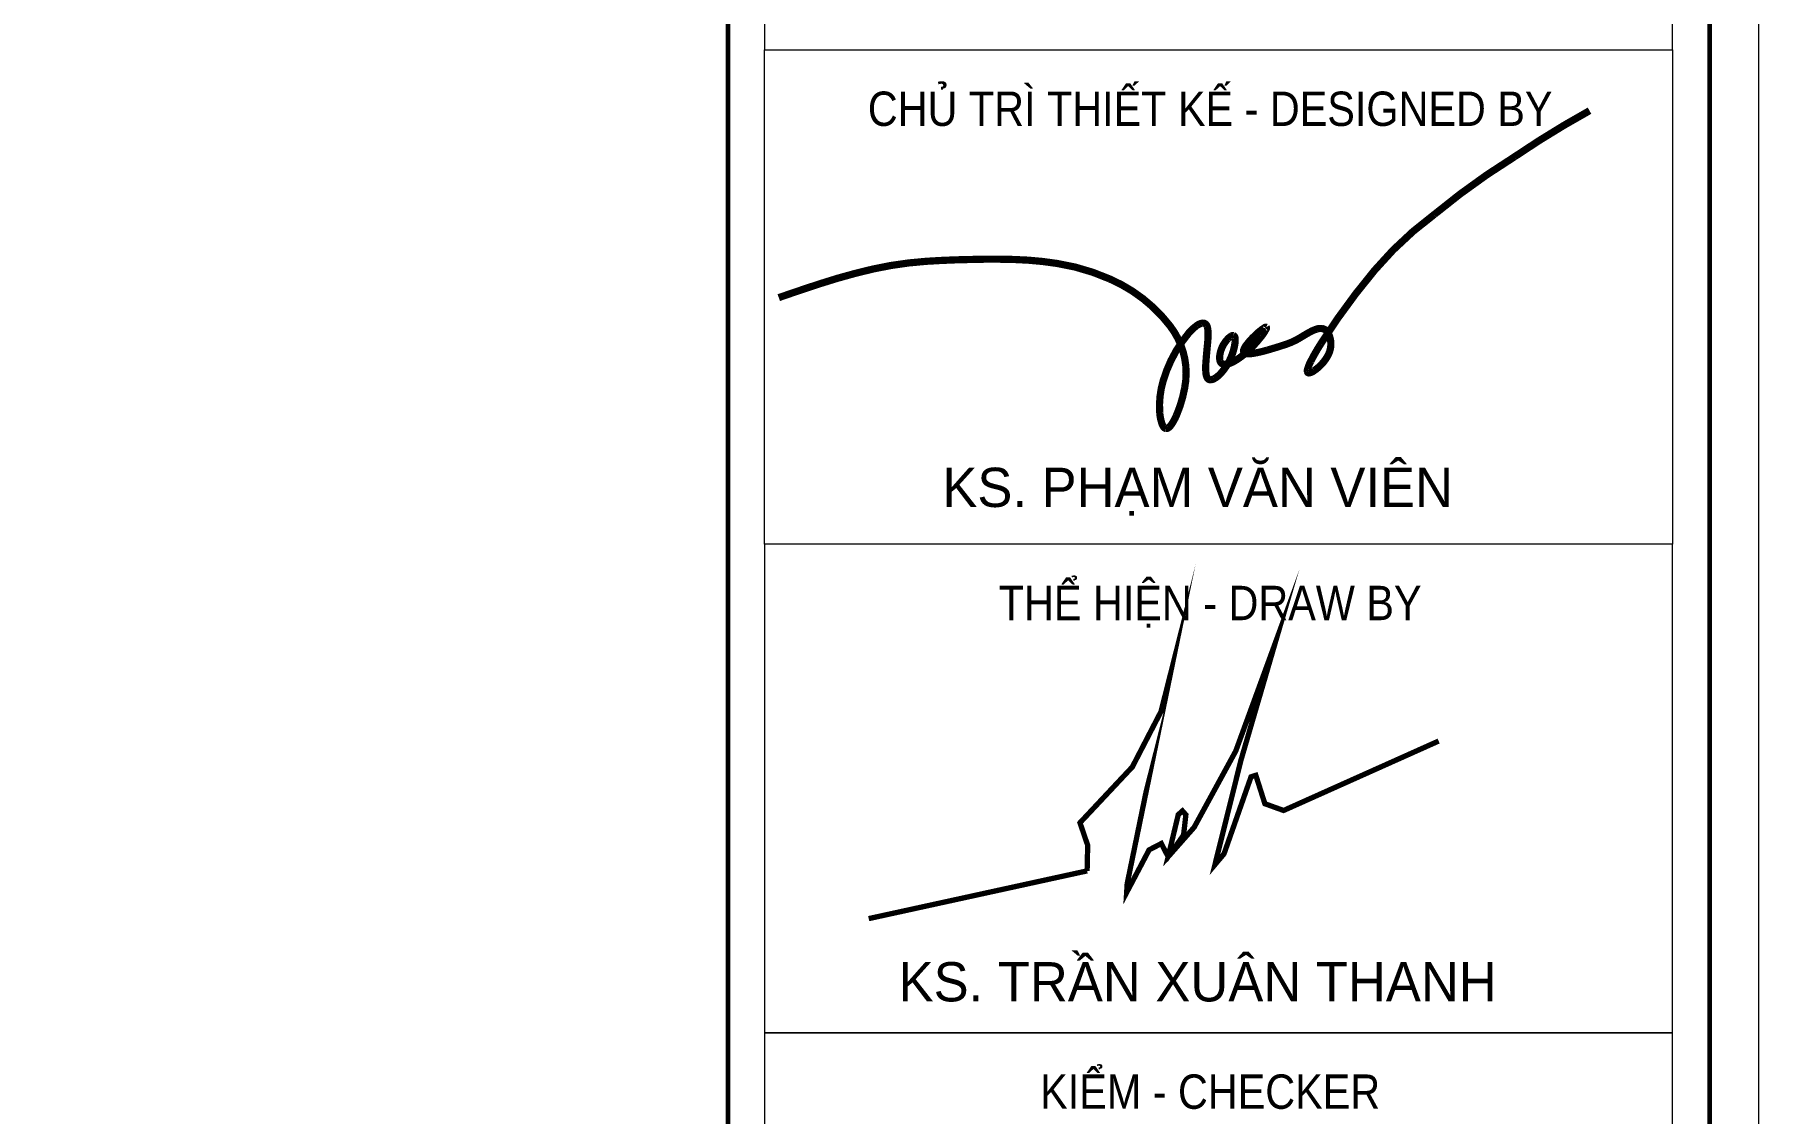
# Model space of a CAD drawing. Header units: millimetres. Extents: x -295047 to 304185, y -728047 to -308748.
# Drawn here: x -37991 to -33495, y -334925 to -332111 of the extents above; entities that cross this region are included whole.
import ezdxf
from ezdxf.enums import TextEntityAlignment as Align

# ---------------------------------------------------------------- set-up
doc = ezdxf.new("R2010")
doc.units = ezdxf.units.MM
doc.header["$MEASUREMENT"] = 0
doc.layers.get('Defpoints').update_dxf_attribs({"color": 1})
for name, color, linetype, lineweight in [('Khungten_LCDI', 7, 'Continuous', 5), ('LC ISO', 153, 'Continuous', 13), ('LC Net thay', 7, 'Continuous', 25), ('LC Text1', 3, 'Continuous', 20)]:
    doc.layers.add(name, color=color, linetype=linetype, lineweight=lineweight)
doc.styles.add('Khungten', font='VHAVAN.TTF', dxfattribs={"width": 0.9, "height": 5000})
doc.styles.add('Title', font='VHBLACK.TTF', dxfattribs={"width": 0.8})
doc.styles.add('VNAVANTH', font='VHAVANB.TTF', dxfattribs={"width": 0.6})

# ---------------------------------------------------------------- blocks, each defined once
blk = doc.blocks.new('lcdi fix')
at = {"layer": 'Defpoints', "lineweight": 0}
blk.add_lwpolyline([(-1200, -14850), (-1200, 14850), (40800, 14850), (40800, -14850)], close=True, dxfattribs=at)
at = {"layer": 'Khungten_LCDI', "color": 5, "lineweight": 60}
blk.add_line((36600, 14650), (36600, -14650), dxfattribs=at)
at = {"layer": 'Khungten_LCDI', "color": 5, "lineweight": 25}
blk.add_line((40600, -14650), (40600, 14650), dxfattribs=at)
at = {"layer": 'Khungten_LCDI', "color": 5, "lineweight": 60}
blk.add_lwpolyline([(0, -14650), (0, 14650), (40600, 14650), (40600, -14650)], close=True, dxfattribs=at)
at = {"layer": 'Khungten_LCDI', "color": 9, "lineweight": 15}
for points in [[(36750, -1521.9), (40450, -1521.9), (40450, 446.3), (36750, 446.3)], [(36750, -1521.9), (40450, -1521.9), (40450, -3535.5), (36750, -3535.5)], [(36750, -1521.9), (40450, -1521.9), (40450, -3535.5), (36750, -3535.5)], [(36750, -5526.4), (40450, -5526.4), (40450, -3535.5), (36750, -3535.5)], [(36750, -7517.3), (40450, -7517.3), (40450, -5526.4), (36750, -5526.4)]]:
    blk.add_lwpolyline(points, close=True, dxfattribs=at)
at = {"layer": 'LC ISO', "const_width": 29.4}
blk.add_lwpolyline([(36807.9, -2531.3, -0.005589), (36977.2, -2474.2, -0.022453), (37190.7, -2415, -0.038343), (37408.6, -2383.3, -0.012299), (37586.4, -2375.9, -0.014061), (37765.7, -2375.8, -0.032435), (37943.3, -2392.2, -0.065887), (38156.7, -2455.3, -0.127402), (38402, -2646.4, -0.217203), (38461.6, -2900.2, -0.056046), (38429, -3009.1, -0.054981), (38406.8, -3049.9, -0.074917), (38395.8, -3061.3, -0.192631), (38385.6, -3064.6, -0.190426), (38376.6, -3058.8, -0.079856), (38369.2, -3045, -0.067464), (38360.1, -2998.7, -0.089823), (38374.1, -2870.6, -0.10427), (38478.8, -2675, -0.05658), (38510.6, -2645.6, -0.102761), (38530.7, -2635.8, -0.411767), (38552.9, -2647.5, -0.072182), (38556.4, -2663.3, -0.042063), (38555.8, -2710.6, 0.006515), (38548.2, -2795.6, 0.050846), (38548.8, -2842.3, 0.084642), (38553.5, -2857.6, 0.316888), (38568.2, -2866, 0.10557), (38583.1, -2860.9, 0.079173), (38609.4, -2839.3, 0.148897), (38666.9, -2716.8, 0.074472), (38667, -2695.7, 0.295229), (38660.4, -2685.9, 0.15701), (38654.3, -2686.7, 0.097298), (38638.1, -2698.8, 0.165018), (38604.6, -2768.1, 0.085117), (38605.6, -2787.5, 0.384735), (38625.6, -2803.4, 0.083003), (38642.8, -2800.1, 0.044183), (38663.3, -2790.7, 0.048448), (38709.8, -2757.5, 0.055197), (38775.8, -2687.1, 0.06223), (38793.9, -2658.2, 0.356145), (38794.4, -2652.1, 0.296448), (38788.1, -2653.4, 0.057996), (38750.6, -2683.2, 0.048541), (38711.2, -2727.2, 0.086608), (38702, -2745.2, 0.314867), (38704.9, -2756, 0.149234), (38718.9, -2759.9, 0.047589), (38741, -2758.4, 0.030742), (38798.3, -2745.2, 0.010919), (38876, -2721.1, 0.058476), (38935.1, -2693.1, -0.021304), (38979.4, -2667.5, -0.046344), (39001, -2659.1, -0.096698), (39020.6, -2657.1, -0.153723), (39037.1, -2664.4, -0.103714), (39049.3, -2681.2, -0.235546), (39044.9, -2767.9, -0.124446), (38988.1, -2829.5, -0.115248), (38969.3, -2837.9, -0.439421), (38961.7, -2832.9, -0.101123), (38962.4, -2823.1, -0.053735), (38975.6, -2790.5, -0.025453), (39017.1, -2718.6, -0.033469), (39236.1, -2419.4, -0.059013), (39478.9, -2192.5, -0.0344), (39805.6, -1957.6, -0.023249), (40111.4, -1769.7)], format="xyb", dxfattribs=at)
at = {"layer": 'LC ISO', "const_width": 21.6}
for points in [[(38064.3, -4866.9), (38066.6, -4762.6), (38035.2, -4670.8), (38248.5, -4443.4), (38365.3, -4217.7), (38400.1, -4080.6), (38227.5, -4919.2), (38225.4, -4954.8), (38265.6, -4878.6), (38316.8, -4781.4), (38366.5, -4755.5), (38394.5, -4809.3), (38457.3, -4721), (38466.7, -4638.2), (38452.7, -4622.5), (38435.7, -4637.7), (38394.5, -4809.3), (38500.5, -4689.2), (38669.9, -4378.7), (38828.5, -3945.2), (38691.1, -4416), (38590.2, -4821.1), (38585.2, -4841.4), (38622.1, -4797.5), (38732.2, -4483.6), (38751.7, -4477.4), (38788.6, -4593.3), (38864.8, -4620.8), (39496.6, -4337.9)], [(37174.3, -5061.4), (38064.3, -4866.9)]]:
    blk.add_lwpolyline(points, dxfattribs=at)
at = {"color": 7, "style": 'Khungten', "width": 0.9}
for s, p in [('chñ tr× thiÕt kÕ - designed by', (38565.6, -1831.8)), ('thÓ hiÖn - draw by', (38565.6, -3845.4)), ('kiÓm - checker', (38565.6, -5836.3))]:
    blk.add_text(s, height=140, dxfattribs=at).set_placement(p, align=Align.CENTER)
at = {"color": 7, "style": 'VNAVANTH'}
for s, p in [('Ks. PH¹M V¡N VI£N', (38514.7, -3384.3)), ('Ks. trÇn xu©n thanh', (38514.7, -5398.7))]:
    blk.add_text(s, height=160, dxfattribs=at).set_placement(p, align=Align.CENTER)
at = {"color": 7, "style": 'Khungten', "width": 0.8}
for tag, p in [('REVISION', (39498.8, -10746.3)), ('NGAYHT', (39546.1, -11609.4))]:
    blk.add_attdef(tag, text='', height=200, dxfattribs=at).set_placement(p, align=Align.CENTER)
at = {"layer": 'LC Text1', "style": 'Title', "width": 1.485915}
for tag, p, p2 in [('TENBANVE1', (36912.7, -8885.8), (40339.1, -8885.8)), ('TENBANVE2', (36912.7, -9562.5), (40339.1, -9562.5))]:
    blk.add_attdef(tag, text='', height=250, dxfattribs=at).set_placement(p, p2, align=Align.FIT)
at = {"layer": 'LC Text1', "style": 'Title', "width": 0.7}
blk.add_attdef('SOBANVE', text='', height=250, dxfattribs=at).set_placement((39562, -13896.2), align=Align.CENTER)

msp = doc.modelspace()

# ---------------------------------------------------------------- block references
at = {"layer": 'LC Net thay', "xscale": 0.6399999999848659, "yscale": 0.6399999999848659, "zscale": 0.6399999999848659}
msp.add_blockref('lcdi fix', (-59607, -331177.5), dxfattribs=at)

doc.saveas('drawing.dxf')
